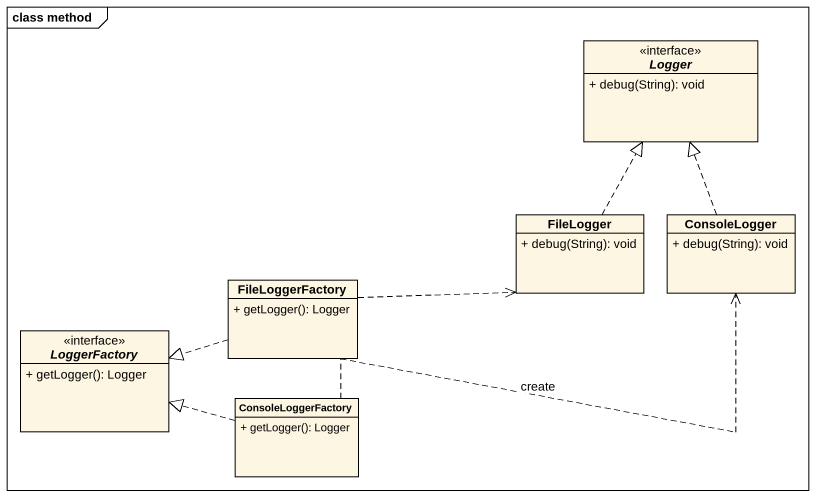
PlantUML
@startuml
mainframe class method
hide circle
hide empty members
skinparam classAttributeIconSize 0
interface Logger {
  + debug(String): void
}
class FileLogger {
  + debug(String): void
}
class ConsoleLogger {
  + debug(String): void
}
class FileLoggerFactory {
  + getLogger(): Logger
}
interface LoggerFactory {
  + getLogger(): Logger
}
class ConsoleLoggerFactory {
  + getLogger(): Logger
}
FileLogger .up.|> Logger
ConsoleLogger .up.|> Logger
FileLoggerFactory .right.> FileLogger
FileLoggerFactory .left.|> LoggerFactory
ConsoleLoggerFactory .right.> ConsoleLogger : create
ConsoleLoggerFactory .left.|> LoggerFactory
@enduml
